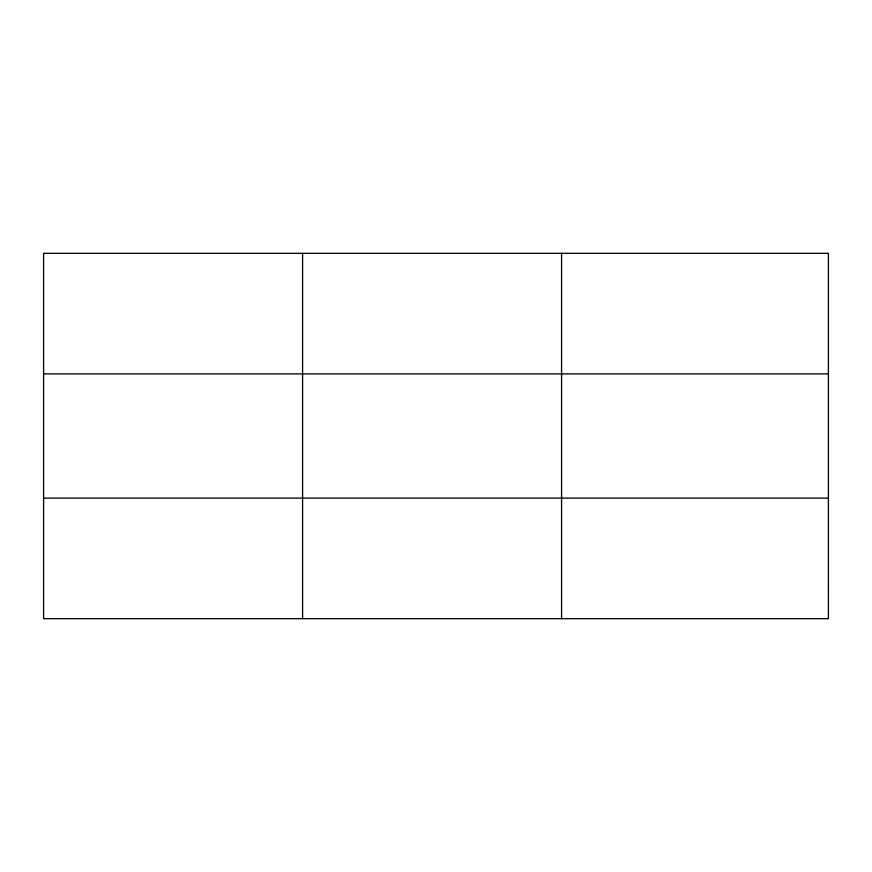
<?xml version="1.0" encoding="UTF-8"?>
<svg xmlns="http://www.w3.org/2000/svg" width="872" height="872" viewBox="0 0 872 872"><rect width="100%" height="100%" fill="white"/><g stroke="black" fill="none" stroke-linecap="round" stroke-linejoin="round"><path stroke-width="1.31" d="M302.584 618.673L302.584 253.327M561.568 618.673L561.568 253.327M43.6 373.892L828.4 373.892M43.6 498.108L828.4 498.108M828.4 588.535L828.4 618.673L43.6 618.673L43.6 253.327L828.4 253.327L828.4 588.535"/></g></svg>
